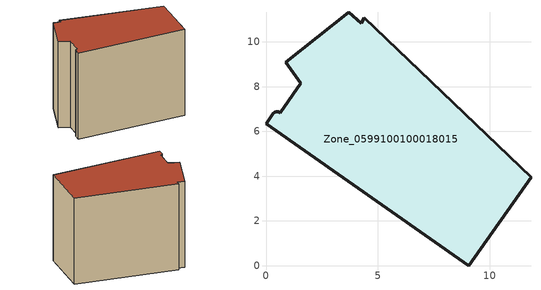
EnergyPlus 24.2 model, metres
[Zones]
Zone_0599100100018015
 floor ground (C_G): 0.63,6.84 1.56,8.17 0.88,9.1 3.71,11.33 4.26,10.84 4.39,11.08 11.85,3.96 9.07,0 0,6.36 0.32,6.81 0.39,6.85 0.47,6.88 0.55,6.87 z0
 wall outside (C_F): 1.56,8.17 0.63,6.84 0.55,6.87 0.47,6.88 0.39,6.85 0.32,6.81 0,6.36 9.07,0 11.85,3.96 4.39,11.08 4.26,10.84 3.71,11.33 0.88,9.1 1.56,8.17 z0:9.44
 roof outside (C_R): 4.39,11.08 4.26,10.84 3.71,11.33 0.88,9.1 1.56,8.17 0.63,6.84 0.55,6.87 0.47,6.88 0.39,6.85 0.32,6.81 0,6.36 9.07,0 11.85,3.96 z9.44
[BUILDING]
Pand.0599100100018015: North Axis=0; Terrain=City; Loads Convergence Tolerance Value=0.04; Temperature Convergence Tolerance Value=0.4; Solar Distribution=FullExterior; Maximum Number of Warmup Days=25; Minimum Number of Warmup Days=1
[Site:Location]
Rotterdam.The.Hague.AP_ZH_NLD Design_Conditions: Latitude=51.96; Longitude=4.45; Time Zone=1; Elevation=-4.5
[SITE:GROUNDTEMPERATURE:BUILDINGSURFACE]
18, 18, 18, 18, 18, 18, 18, 18, 18, 18, 18, 18
[MATERIAL] Thermal Absorptance=0.9; Solar Absorptance=0.7; Visible Absorptance=0.7
Name | Roughness | Thickness | Conductivity | Density | Specific Heat
G.TI.2015-2018 | MediumSmooth | 0.15 | 0.0428571 | 540 | 1210
F.TI.2015-2018 | Rough | 0.3 | 0.0666667 | 1920 | 840
R.TI.2015-2018 | MediumRough | 0.2 | 0.0333333 | 1500 | 1000
[CONSTRUCTION]
C_G: G.TI.2015-2018
C_F: F.TI.2015-2018
C_R: R.TI.2015-2018
[ZONE]
Zone_0599100100018015: Type=1; Multiplier=1; Ceiling Height=Autocalculate; Volume=Autocalculate; Floor Area=autocalculate; Part of Total Floor Area=Yes
[ZONEINFILTRATION:DESIGNFLOWRATE]
Infil_Zone_0599100100018015: Zone or ZoneList or Space or SpaceList=Zone_0599100100018015; Schedule=AlwaysOn; Design Flow Rate Calculation Method=Flow/Area; Flow Rate per Floor Area=0.0015; Constant Term Coefficient=1; Temperature Term Coefficient=0; Velocity Term Coefficient=0; Velocity Squared Term Coefficient=0
[HVACTEMPLATE:ZONE:IDEALLOADSAIRSYSTEM]
Zone_0599100100018015: Maximum Heating Supply Air Temperature=50; Minimum Cooling Supply Air Temperature=13; Maximum Heating Supply Air Humidity Ratio=0.0156; Minimum Cooling Supply Air Humidity Ratio=0.0077; Heating Limit=NoLimit; Cooling Limit=NoLimit; Dehumidification Control Type=ConstantSensibleHeatRatio; Cooling Sensible Heat Ratio=0.7; Dehumidification Setpoint=60; Humidification Control Type=None; Humidification Setpoint=30; Outdoor Air Method=None; Outdoor Air Flow Rate per Person=0.00944; Outdoor Air Flow Rate per Zone Floor Area=0; Outdoor Air Flow Rate per Zone=0; Demand Controlled Ventilation Type=None; Outdoor Air Economizer Type=NoEconomizer; Heat Recovery Type=None; Sensible Heat Recovery Effectiveness=0.7; Latent Heat Recovery Effectiveness=0.65
[ZONECONTROL:THERMOSTAT]
ThermostatControl_Zone_0599100100018015: Zone or ZoneList=Zone_0599100100018015; Control Type Schedule=DualSetpointControlType; Control 1=Thermostat_Zone_0599100100018015; Temperature Difference Between Cutout And Setpoint=0
[THERMOSTATSETPOINT:DUALSETPOINT]
Thermostat_Zone_0599100100018015: Heating Setpoint Temperature Schedule=HeatingSetpoint_Zone_0599100100018015; Cooling Setpoint Temperature Schedule=CoolingSetpoint_Zone_0599100100018015
[SCHEDULE:COMPACT]
HeatingSetpoint_Zone_0599100100018015: Through: 12/31, For: AllDays, Until: 24:00, 21
CoolingSetpoint_Zone_0599100100018015: Through: 12/31, For: AllDays, Until: 24:00, 24
DualSetpointControlType: Through: 12/31, For: AllDays, Until: 24:00, 4
AlwaysOn: Through: 12/31, For: AllDays, Until: 24:00, 1
